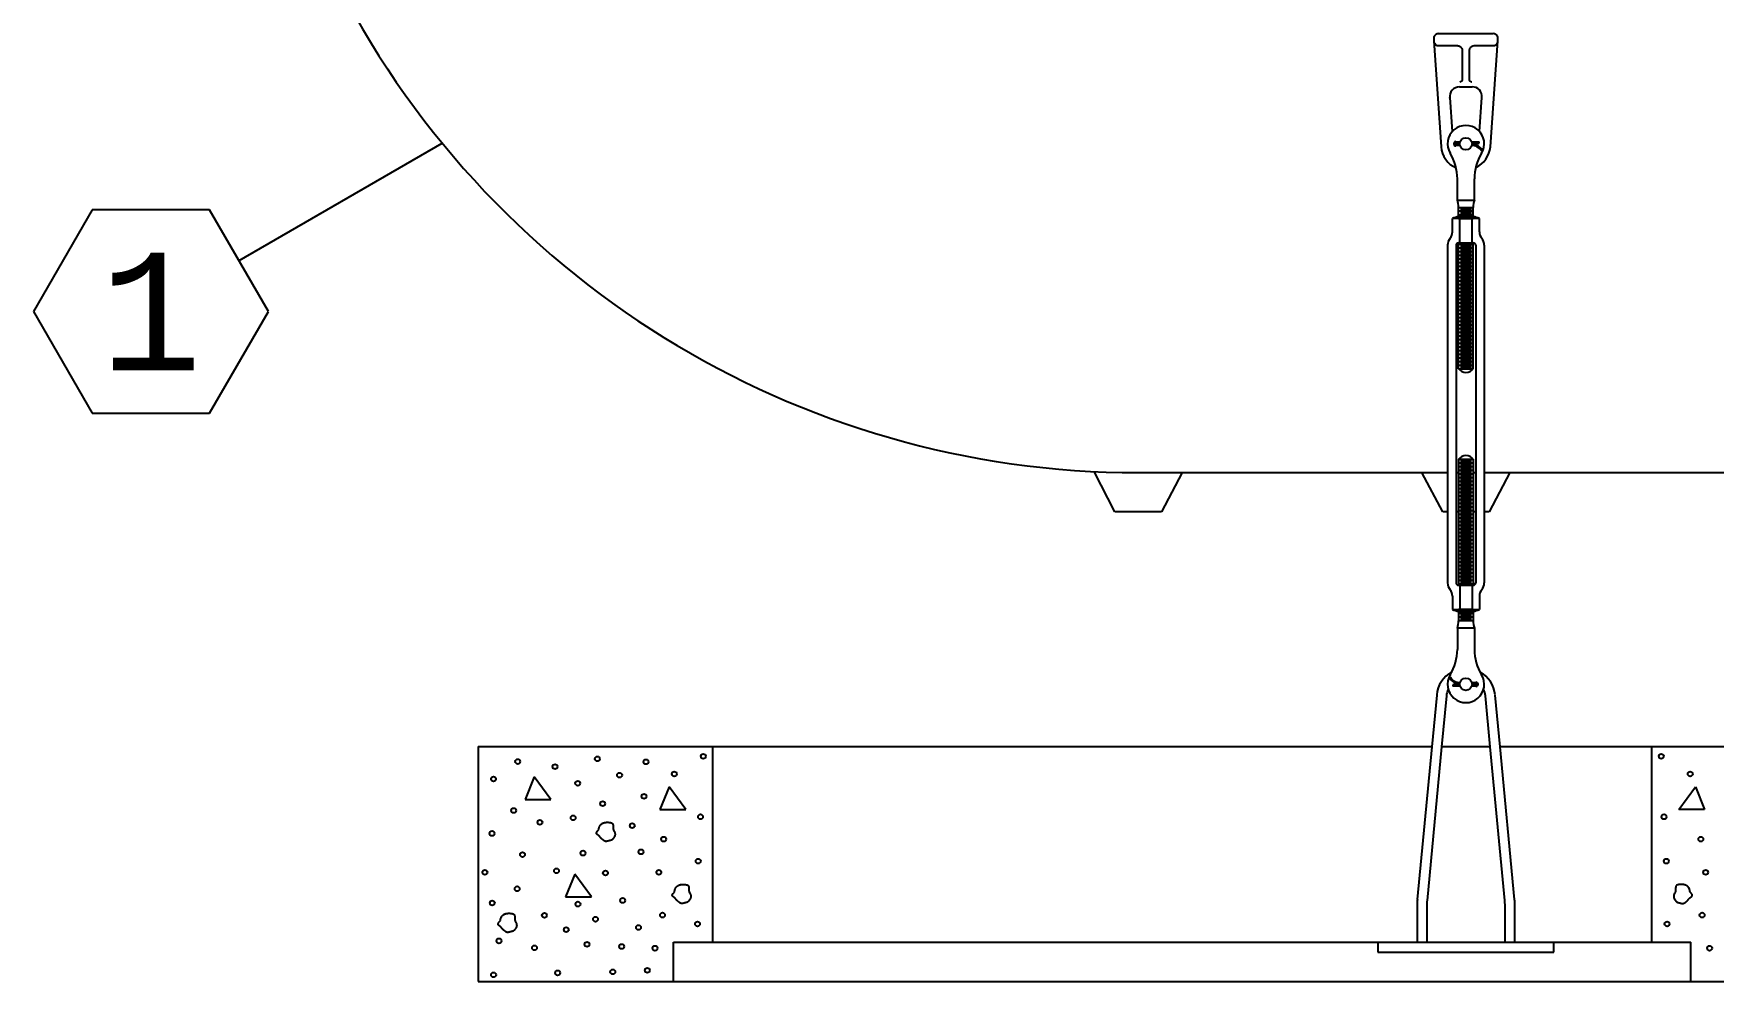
# Model space of a CAD drawing. Extents: x -13 to 356, y -85 to 125.
# Drawn here: x 3.4 to 89.3, y -63 to -14.6 of the extents above; entities that cross this region are included whole.
import ezdxf
from ezdxf.enums import TextEntityAlignment as Align

# ---------------------------------------------------------------- set-up
doc = ezdxf.new("R2010")
doc.units = 0
doc.header["$MEASUREMENT"] = 0
doc.layers.add('2', color=7, linetype='Continuous')
doc.styles.get("Standard").update_dxf_attribs({"font": 'monotxt.shx'})

msp = doc.modelspace()

# ---------------------------------------------------------------- linework, layer by layer
at = {"layer": '2', "color": 5, "linetype": 'Continuous'}
for p, q in [((75.116, -14.582), (75.081, -14.603)), ((75.152, -14.568), (75.116, -14.582)), ((75.189, -14.559), (75.152, -14.568)), ((75.225, -14.557), (75.189, -14.559)), ((75.225, -14.557), (78.008, -14.557)), ((78.081, -14.568), (78.008, -14.557)), ((78.117, -14.582), (78.081, -14.568)), ((78.152, -14.603), (78.117, -14.582)), ((74.988, -14.732), (74.977, -14.805)), ((74.977, -14.805), (74.977, -14.923)), ((74.977, -14.923), (74.98, -14.959)), ((74.977, -14.923), (75.353, -20.342)), ((74.98, -14.959), (74.988, -14.996)), ((75.002, -14.695), (74.988, -14.732)), ((74.988, -14.996), (75.002, -15.033)), ((75.023, -14.661), (75.002, -14.695)), ((75.002, -15.033), (75.023, -15.067)), ((75.05, -14.629), (75.023, -14.661)), ((75.023, -15.067), (75.05, -15.098)), ((75.081, -14.603), (75.05, -14.629)), ((75.05, -15.098), (75.081, -15.125)), ((75.081, -15.125), (75.116, -15.146)), ((75.116, -15.146), (75.152, -15.16)), ((75.152, -15.16), (75.225, -15.171)), ((75.225, -15.171), (76.183, -15.171)), ((76.183, -15.171), (76.219, -15.173)), ((76.219, -15.173), (76.256, -15.182)), ((76.256, -15.182), (76.292, -15.196)), ((76.292, -15.196), (76.327, -15.217)), ((76.327, -15.217), (76.358, -15.244)), ((76.358, -15.244), (76.385, -15.275)), ((76.385, -15.275), (76.405, -15.309)), ((76.405, -15.309), (76.42, -15.346)), ((76.42, -15.346), (76.431, -15.419)), ((76.431, -15.419), (76.431, -16.909)), ((76.802, -15.419), (76.805, -15.383)), ((76.802, -16.909), (76.802, -15.419)), ((76.805, -15.383), (76.813, -15.346)), ((76.813, -15.346), (76.827, -15.309)), ((76.827, -15.309), (76.848, -15.275)), ((76.848, -15.275), (76.875, -15.244)), ((76.875, -15.244), (76.906, -15.217)), ((76.906, -15.217), (76.941, -15.196)), ((76.941, -15.196), (76.977, -15.182)), ((76.977, -15.182), (77.05, -15.171)), ((77.05, -15.171), (78.008, -15.171)), ((77.873, -20.34), (78.256, -14.923)), ((78.008, -15.171), (78.044, -15.168)), ((78.044, -15.168), (78.081, -15.16)), ((78.081, -15.16), (78.117, -15.146)), ((78.117, -15.146), (78.152, -15.125)), ((78.183, -14.629), (78.152, -14.603)), ((78.152, -15.125), (78.183, -15.098)), ((78.21, -14.661), (78.183, -14.629)), ((78.183, -15.098), (78.21, -15.067)), ((78.23, -14.695), (78.21, -14.661)), ((78.21, -15.067), (78.23, -15.033)), ((78.245, -14.732), (78.23, -14.695)), ((78.23, -15.033), (78.245, -14.996)), ((78.253, -14.769), (78.245, -14.732)), ((78.245, -14.996), (78.256, -14.923)), ((78.256, -14.805), (78.253, -14.769)), ((78.256, -14.923), (78.256, -14.805)), ((76.343, -17.028), (76.307, -17.033)), ((76.362, -17.02), (76.343, -17.028)), ((76.379, -17.01), (76.362, -17.02)), ((76.394, -16.997), (76.379, -17.01)), ((76.408, -16.981), (76.394, -16.997)), ((76.418, -16.964), (76.408, -16.981)), ((76.425, -16.946), (76.418, -16.964)), ((76.429, -16.927), (76.425, -16.946)), ((76.431, -16.909), (76.429, -16.927)), ((76.808, -16.946), (76.802, -16.909)), ((76.815, -16.964), (76.808, -16.946)), ((76.825, -16.981), (76.815, -16.964)), ((76.838, -16.997), (76.825, -16.981)), ((76.854, -17.01), (76.838, -16.997)), ((76.871, -17.02), (76.854, -17.01)), ((76.89, -17.028), (76.871, -17.02)), ((76.908, -17.032), (76.89, -17.028)), ((76.926, -17.033), (76.908, -17.032)), ((75.801, -17.849), (75.801, -17.818)), ((75.801, -17.818), (75.918, -19.565)), ((76.291, -17.275), (76.943, -17.275)), ((77.316, -19.56), (77.436, -17.818)), ((13.904, -26.161), (24.296, -20.161)), ((76.107, -20.14), (76.308, -20.156)), ((76.308, -20.218), (76.107, -20.234)), ((76.112, -20.078), (76.321, -20.094)), ((76.321, -20.28), (76.112, -20.296)), ((76.918, -20.094), (77.293, -20.094)), ((76.93, -20.157), (77.293, -20.157)), ((77.293, -20.157), (77.293, -20.094)), ((77.41, -20.55), (77.464, -20.518)), ((76.182, -23.062), (76.182, -21.972)), ((77.057, -23.062), (77.057, -21.972)), ((76.182, -23.062), (77.057, -23.062)), ((6.404, -23.563), (3.404, -28.759)), ((12.404, -23.563), (6.404, -23.563)), ((15.404, -28.759), (12.404, -23.563)), ((77.307, -23.999), (75.932, -23.999)), ((75.932, -24.69), (75.932, -23.999)), ((76.244, -23.437), (76.994, -23.437)), ((76.244, -23.911), (76.244, -23.437)), ((76.244, -23.619), (76.994, -23.619)), ((76.244, -23.812), (76.994, -23.812)), ((76.994, -23.911), (76.244, -23.911)), ((76.244, -23.999), (76.994, -23.999)), ((76.307, -25.249), (76.307, -23.999)), ((76.338, -23.531), (76.901, -23.531)), ((76.338, -23.718), (76.901, -23.718)), ((76.932, -25.249), (76.932, -23.999)), ((76.994, -23.911), (76.994, -23.437)), ((77.307, -24.69), (77.307, -23.999)), ((75.682, -25.374), (75.682, -42.624)), ((76.119, -25.374), (76.119, -42.624)), ((76.244, -31.687), (76.244, -25.249)), ((76.244, -25.249), (76.994, -25.249)), ((76.244, -25.312), (76.994, -25.312)), ((76.244, -25.499), (76.994, -25.499)), ((76.244, -25.687), (76.994, -25.687)), ((76.338, -25.406), (76.901, -25.406)), ((76.338, -25.593), (76.901, -25.593)), ((76.994, -31.687), (76.994, -25.249)), ((77.119, -25.374), (77.119, -42.624)), ((77.557, -25.374), (77.557, -42.624)), ((76.244, -25.874), (76.994, -25.874)), ((76.244, -26.062), (76.994, -26.062)), ((76.244, -26.249), (76.994, -26.249)), ((76.244, -26.437), (76.994, -26.437)), ((76.338, -25.781), (76.901, -25.781)), ((76.338, -25.968), (76.901, -25.968)), ((76.338, -26.156), (76.901, -26.156)), ((76.338, -26.343), (76.901, -26.343)), ((76.338, -26.531), (76.901, -26.531)), ((76.244, -26.624), (76.994, -26.624)), ((76.244, -26.812), (76.994, -26.812)), ((76.244, -26.999), (76.994, -26.999)), ((76.244, -27.187), (76.994, -27.187)), ((76.244, -27.374), (76.994, -27.374)), ((76.338, -26.718), (76.901, -26.718)), ((76.338, -26.906), (76.901, -26.906)), ((76.338, -27.093), (76.901, -27.093)), ((76.338, -27.281), (76.901, -27.281)), ((76.338, -27.468), (76.901, -27.468)), ((76.244, -27.562), (76.994, -27.562)), ((76.244, -27.749), (76.994, -27.749)), ((76.244, -27.937), (76.994, -27.937)), ((76.244, -28.124), (76.994, -28.124)), ((76.244, -28.312), (76.994, -28.312)), ((76.338, -27.656), (76.901, -27.656)), ((76.338, -27.843), (76.901, -27.843)), ((76.338, -28.031), (76.901, -28.031)), ((76.338, -28.218), (76.901, -28.218)), ((3.404, -28.759), (6.404, -33.955)), ((12.404, -33.955), (15.404, -28.759)), ((76.244, -28.499), (76.994, -28.499)), ((76.244, -28.687), (76.994, -28.687)), ((76.244, -28.874), (76.994, -28.874)), ((76.244, -29.062), (76.994, -29.062)), ((76.338, -28.406), (76.901, -28.406)), ((76.338, -28.593), (76.901, -28.593)), ((76.338, -28.781), (76.901, -28.781)), ((76.338, -28.968), (76.901, -28.968)), ((76.338, -29.156), (76.901, -29.156)), ((76.244, -29.249), (76.994, -29.249)), ((76.244, -29.437), (76.994, -29.437)), ((76.244, -29.624), (76.994, -29.624)), ((76.244, -29.812), (76.994, -29.812)), ((76.244, -29.999), (76.994, -29.999)), ((76.338, -29.343), (76.901, -29.343)), ((76.338, -29.531), (76.901, -29.531)), ((76.338, -29.718), (76.901, -29.718)), ((76.338, -29.906), (76.901, -29.906)), ((76.244, -30.187), (76.994, -30.187)), ((76.244, -30.374), (76.994, -30.374)), ((76.244, -30.562), (76.994, -30.562)), ((76.244, -30.749), (76.994, -30.749)), ((76.338, -30.093), (76.901, -30.093)), ((76.338, -30.281), (76.901, -30.281)), ((76.338, -30.468), (76.901, -30.468)), ((76.338, -30.656), (76.901, -30.656)), ((76.338, -30.843), (76.901, -30.843)), ((76.244, -30.937), (76.994, -30.937)), ((76.244, -31.124), (76.994, -31.124)), ((76.244, -31.312), (76.994, -31.312)), ((76.244, -31.499), (76.994, -31.499)), ((76.244, -31.687), (76.994, -31.687)), ((76.338, -31.031), (76.901, -31.031)), ((76.338, -31.218), (76.901, -31.218)), ((76.338, -31.406), (76.901, -31.406)), ((76.338, -31.593), (76.901, -31.593)), ((6.404, -33.955), (12.404, -33.955)), ((76.244, -36.312), (76.244, -42.749)), ((76.244, -36.312), (76.994, -36.312)), ((76.244, -36.499), (76.994, -36.499)), ((76.244, -36.687), (76.994, -36.687)), ((76.244, -36.874), (76.994, -36.874)), ((76.338, -36.406), (76.901, -36.406)), ((76.338, -36.593), (76.901, -36.593)), ((76.338, -36.781), (76.901, -36.781)), ((76.994, -36.312), (76.994, -42.749)), ((58.682, -38.997), (57.619, -36.942)), ((59.869, -36.997), (75.682, -36.997)), ((62.119, -36.997), (61.057, -38.997)), ((75.432, -38.997), (74.369, -36.997)), ((76.119, -36.997), (76.244, -36.997)), ((76.244, -37.062), (76.994, -37.062)), ((76.244, -37.249), (76.994, -37.249)), ((76.244, -37.437), (76.994, -37.437)), ((76.244, -37.624), (76.994, -37.624)), ((76.338, -36.968), (76.901, -36.968)), ((76.338, -37.156), (76.901, -37.156)), ((76.338, -37.343), (76.901, -37.343)), ((76.338, -37.531), (76.901, -37.531)), ((76.338, -37.718), (76.901, -37.718)), ((76.994, -36.997), (77.119, -36.997)), ((77.557, -36.997), (107.869, -36.997)), ((78.869, -36.997), (77.807, -38.997)), ((76.244, -37.812), (76.994, -37.812)), ((76.244, -37.999), (76.994, -37.999)), ((76.244, -38.187), (76.994, -38.187)), ((76.244, -38.374), (76.994, -38.374)), ((76.244, -38.562), (76.994, -38.562)), ((76.338, -37.906), (76.901, -37.906)), ((76.338, -38.093), (76.901, -38.093)), ((76.338, -38.281), (76.901, -38.281)), ((76.338, -38.468), (76.901, -38.468)), ((61.057, -38.997), (58.682, -38.997)), ((75.682, -38.997), (75.432, -38.997)), ((76.244, -38.999), (76.119, -38.999)), ((76.244, -38.749), (76.994, -38.749)), ((76.244, -38.937), (76.994, -38.937)), ((76.244, -39.124), (76.994, -39.124)), ((76.244, -39.312), (76.994, -39.312)), ((76.338, -38.656), (76.901, -38.656)), ((76.338, -38.843), (76.901, -38.843)), ((76.338, -39.031), (76.901, -39.031)), ((76.338, -39.218), (76.901, -39.218)), ((76.338, -39.406), (76.901, -39.406)), ((77.119, -38.999), (76.994, -38.999)), ((77.807, -38.997), (77.557, -38.997)), ((76.244, -39.499), (76.994, -39.499)), ((76.244, -39.687), (76.994, -39.687)), ((76.244, -39.874), (76.994, -39.874)), ((76.244, -40.062), (76.994, -40.062)), ((76.244, -40.249), (76.994, -40.249)), ((76.338, -39.593), (76.901, -39.593)), ((76.338, -39.781), (76.901, -39.781)), ((76.338, -39.968), (76.901, -39.968)), ((76.338, -40.156), (76.901, -40.156)), ((76.338, -40.343), (76.901, -40.343)), ((76.244, -40.437), (76.994, -40.437)), ((76.244, -40.624), (76.994, -40.624)), ((76.244, -40.812), (76.994, -40.812)), ((76.244, -40.999), (76.994, -40.999)), ((76.244, -41.187), (76.994, -41.187)), ((76.338, -40.531), (76.901, -40.531)), ((76.338, -40.718), (76.901, -40.718)), ((76.338, -40.906), (76.901, -40.906)), ((76.338, -41.093), (76.901, -41.093)), ((76.244, -41.374), (76.994, -41.374)), ((76.244, -41.562), (76.994, -41.562)), ((76.244, -41.749), (76.994, -41.749)), ((76.244, -41.937), (76.994, -41.937)), ((76.338, -41.281), (76.901, -41.281)), ((76.338, -41.468), (76.901, -41.468)), ((76.338, -41.656), (76.901, -41.656)), ((76.338, -41.843), (76.901, -41.843)), ((76.338, -42.031), (76.901, -42.031)), ((76.244, -42.124), (76.994, -42.124)), ((76.244, -42.312), (76.994, -42.312)), ((76.244, -42.499), (76.994, -42.499)), ((76.244, -42.687), (76.994, -42.687)), ((76.244, -42.749), (76.994, -42.749)), ((76.307, -42.749), (76.307, -43.999)), ((76.338, -42.218), (76.901, -42.218)), ((76.338, -42.406), (76.901, -42.406)), ((76.338, -42.593), (76.901, -42.593)), ((76.932, -42.749), (76.932, -43.999)), ((75.932, -43.309), (75.932, -43.999)), ((77.307, -43.309), (77.307, -43.999)), ((75.932, -43.999), (77.307, -43.999)), ((76.994, -43.999), (76.244, -43.999)), ((76.244, -44.088), (76.244, -44.562)), ((76.244, -44.088), (76.994, -44.088)), ((76.994, -44.187), (76.244, -44.187)), ((76.994, -44.38), (76.244, -44.38)), ((76.994, -44.562), (76.244, -44.562)), ((76.901, -44.281), (76.338, -44.281)), ((76.901, -44.468), (76.338, -44.468)), ((76.994, -44.088), (76.994, -44.562)), ((76.182, -44.937), (76.182, -46.027)), ((77.057, -44.937), (76.182, -44.937)), ((77.057, -44.937), (77.057, -46.027)), ((75.829, -47.449), (75.775, -47.481)), ((76.308, -47.842), (75.946, -47.842)), ((75.946, -47.842), (75.946, -47.905)), ((76.321, -47.905), (75.946, -47.905)), ((76.918, -47.719), (77.126, -47.703)), ((77.126, -47.921), (76.918, -47.905)), ((76.93, -47.781), (77.131, -47.765)), ((77.131, -47.859), (76.93, -47.843)), ((75.128, -48.361), (74.877, -51.002)), ((75.625, -48.408), (75.379, -51.002)), ((77.862, -51.002), (77.616, -48.408)), ((78.365, -51.002), (78.114, -48.361)), ((26.121, -50.999), (74.877, -50.999)), ((26.121, -50.999), (26.121, -62.999)), ((38.121, -60.999), (38.121, -50.999)), ((74.877, -51.002), (74.136, -58.814)), ((75.379, -51.002), (74.634, -58.861)), ((75.38, -50.999), (77.862, -50.999)), ((78.607, -58.861), (77.862, -51.002)), ((78.365, -50.999), (141.877, -50.999)), ((79.105, -58.814), (78.365, -51.002)), ((86.121, -60.999), (86.121, -50.999)), ((28.999, -52.546), (28.529, -53.696)), ((29.851, -53.696), (28.999, -52.546)), ((35.89, -53.06), (35.419, -54.21)), ((36.741, -54.21), (35.89, -53.06)), ((87.5, -54.21), (88.352, -53.06)), ((88.352, -53.06), (88.822, -54.21)), ((28.529, -53.696), (29.851, -53.696)), ((35.419, -54.21), (36.741, -54.21)), ((88.822, -54.21), (87.5, -54.21)), ((31.065, -57.52), (30.595, -58.669)), ((31.917, -58.669), (31.065, -57.52)), ((30.595, -58.669), (31.917, -58.669)), ((74.121, -59.144), (74.121, -61.002)), ((74.621, -59.144), (74.621, -61.002)), ((78.621, -61.002), (78.621, -59.144)), ((79.121, -61.002), (79.121, -59.144)), ((36.121, -60.999), (88.121, -60.999)), ((36.121, -62.999), (36.121, -60.999)), ((72.121, -61.002), (72.121, -61.502)), ((72.121, -61.502), (81.121, -61.502)), ((81.121, -61.502), (81.121, -61.002)), ((88.121, -62.999), (88.121, -60.999)), ((26.121, -62.999), (314.121, -62.999))]:
    msp.add_line(p, q, dxfattribs=at)
for points in [[(32.288, -55.26), (32.291, -55.242, -0.004785), (32.293, -55.225, -0.004913), (32.296, -55.208, -0.005179), (32.299, -55.191, -0.005594), (32.303, -55.175, -0.005983), (32.307, -55.159, -0.006362), (32.311, -55.144, -0.006756), (32.315, -55.129, -0.00718), (32.32, -55.115, -0.007603), (32.325, -55.101, -0.008039), (32.331, -55.087, -0.008471), (32.337, -55.074, -0.00891), (32.343, -55.061, -0.009333), (32.35, -55.048, -0.00975), (32.357, -55.036, -0.010138), (32.364, -55.025, -0.010509), (32.372, -55.013, -0.010826), (32.381, -55.003, -0.011103), (32.39, -54.992, -0.011341), (32.399, -54.982, -0.011564), (32.409, -54.973, -0.011551), (32.419, -54.964, -0.011336), (32.43, -54.955, -0.011036), (32.441, -54.947, -0.010634), (32.452, -54.939, -0.010268), (32.464, -54.932, -0.009897), (32.477, -54.925, -0.009544), (32.489, -54.918, -0.009179), (32.502, -54.912, -0.008841), (32.516, -54.906, -0.008503), (32.529, -54.901, -0.008191), (32.543, -54.896, -0.007883), (32.558, -54.892, -0.007603), (32.572, -54.888, -0.007329), (32.587, -54.884, -0.007081), (32.602, -54.88, -0.006841), (32.617, -54.877, -0.006626), (32.633, -54.875, -0.006419), (32.648, -54.873, -0.006236), (32.664, -54.871, -0.006061), (32.68, -54.869, -0.005907), (32.696, -54.868, -0.005763), (32.712, -54.867, -0.005637), (32.729, -54.867, -0.005521), (32.745, -54.867, -0.005421), (32.761, -54.867, -0.005329), (32.778, -54.868, -0.005258), (32.794, -54.869, -0.005201), (32.811, -54.87, -0.00514), (32.827, -54.872, -0.005062), (32.844, -54.874, -0.005083), (32.86, -54.876, -0.005221), (32.876, -54.879, -0.006031), (32.893, -54.882, -0.007829), (32.908, -54.886, -0.009649), (32.923, -54.89, -0.011932), (32.938, -54.895, -0.014416), (32.952, -54.901, -0.017553), (32.964, -54.907, -0.021223), (32.976, -54.914, -0.025951), (32.986, -54.923, -0.03001), (32.995, -54.932, -0.033019), (33.003, -54.942, -0.032883), (33.009, -54.953, -0.029027), (33.014, -54.965, -0.025269), (33.018, -54.978, -0.021469), (33.021, -54.992, -0.017986), (33.024, -55.006, -0.014521), (33.025, -55.021, -0.011672), (33.026, -55.036, -0.008962), (33.027, -55.051, -0.006754), (33.027, -55.067, -0.004559), (33.027, -55.084, -0.002745), (33.027, -55.1, -0.000833), (33.027, -55.116, 0.000805), (33.027, -55.133, 0.002637), (33.027, -55.149, 0.004312), (33.028, -55.166, 0.006297), (33.029, -55.182, 0.008122), (33.03, -55.198, 0.010228), (33.033, -55.213, 0.012587), (33.036, -55.229, 0.01574), (33.04, -55.243, 0.017251), (33.045, -55.257, 0.017002), (33.051, -55.271, 0.015078), (33.057, -55.284, 0.010869), (33.064, -55.298, 0.007364), (33.072, -55.31, 0.003739), (33.079, -55.323, 0.000502), (33.087, -55.336, -0.003172), (33.094, -55.349, -0.006628), (33.1, -55.363, -0.010722), (33.106, -55.376, -0.013226), (33.112, -55.39, -0.014832), (33.116, -55.405, -0.015088), (33.12, -55.419, -0.014292), (33.122, -55.434, -0.013883), (33.124, -55.45, -0.013764), (33.126, -55.465, -0.013686), (33.126, -55.48, -0.013657), (33.125, -55.496, -0.013745), (33.124, -55.511, -0.013963), (33.122, -55.526, -0.014224), (33.118, -55.541, -0.014554), (33.114, -55.555, -0.015101), (33.11, -55.57, -0.015976), (33.104, -55.583, -0.015668), (33.097, -55.597, -0.013866), (33.09, -55.61, -0.011842), (33.082, -55.623, -0.009091), (33.074, -55.635, -0.00656), (33.066, -55.647, -0.003629), (33.057, -55.66, -0.001959), (33.049, -55.672, -0.001108), (33.04, -55.684, -0.001572), (33.031, -55.696, -0.00347), (33.022, -55.707, -0.004668), (33.013, -55.719, -0.005443), (33.004, -55.731, -0.007694), (32.994, -55.742, -0.01221), (32.983, -55.752, -0.017137), (32.972, -55.762, -0.023974), (32.96, -55.77, -0.025959), (32.947, -55.777, -0.022284), (32.934, -55.782, -0.018818), (32.92, -55.787, -0.015063), (32.906, -55.792, -0.011683), (32.891, -55.795, -0.008014), (32.876, -55.799, -0.004976), (32.861, -55.802, -0.00181), (32.846, -55.805, 0.001224), (32.831, -55.809, 0.004947), (32.816, -55.813, 0.006053), (32.801, -55.817, 0.004853), (32.786, -55.821, 0.003013), (32.772, -55.826, 0.000016), (32.757, -55.83, -0.002521), (32.742, -55.834, -0.00528), (32.728, -55.837, -0.007878), (32.714, -55.84, -0.010941), (32.699, -55.843, -0.014094), (32.685, -55.844, -0.017981), (32.671, -55.844, -0.020233), (32.657, -55.843, -0.021055), (32.644, -55.841, -0.020457), (32.63, -55.838, -0.018422), (32.616, -55.834, -0.016727), (32.603, -55.828, -0.015121), (32.59, -55.822, -0.013622), (32.576, -55.816, -0.012038), (32.563, -55.808, -0.010686), (32.55, -55.8, -0.009342), (32.537, -55.791, -0.008202), (32.525, -55.782, -0.007044), (32.512, -55.772, -0.006083), (32.5, -55.763, -0.005098), (32.488, -55.752, -0.004237), (32.475, -55.742, -0.003276), (32.463, -55.731, -0.002582), (32.452, -55.721, -0.001962), (32.44, -55.71, -0.000895), (32.429, -55.7, 0.000947), (32.417, -55.69, -0.001004), (32.406, -55.68, -0.007533), (32.396, -55.669, -0.013881), (32.386, -55.658, -0.021241), (32.378, -55.646, -0.018761), (32.37, -55.633, -0.006753), (32.362, -55.621, 0.002565), (32.354, -55.608, 0.012008), (32.345, -55.597, 0.015872), (32.335, -55.585, 0.014536), (32.325, -55.575, 0.013302), (32.314, -55.565, 0.011978), (32.303, -55.555, 0.010661), (32.291, -55.545, 0.009179), (32.278, -55.536, 0.006686), (32.265, -55.527, 0.00297), (32.252, -55.518, -0.000284), (32.239, -55.508, -0.004153), (32.227, -55.499, -0.007845), (32.215, -55.49, -0.012498), (32.204, -55.48, -0.01805), (32.195, -55.47, -0.025988), (32.188, -55.46, -0.033213), (32.183, -55.449, -0.038945), (32.179, -55.438, -0.042043), (32.177, -55.426, -0.041098), (32.178, -55.414, -0.037039), (32.18, -55.402, -0.031405), (32.183, -55.389, -0.029902), (32.189, -55.376, -0.029417), (32.196, -55.362, -0.018987), (32.204, -55.349, -0.006842), (32.212, -55.337, -0.021033), (32.226, -55.32, -0.026686), (32.252, -55.294, -0.010564), (32.287, -55.26, -0.005181)], [(36.163, -58.435), (36.165, -58.417, -0.004785), (36.168, -58.4, -0.004913), (36.171, -58.383, -0.005179), (36.174, -58.366, -0.005594), (36.177, -58.35, -0.005983), (36.181, -58.334, -0.006362), (36.185, -58.319, -0.006756), (36.19, -58.304, -0.00718), (36.194, -58.289, -0.007603), (36.2, -58.275, -0.008039), (36.205, -58.262, -0.008471), (36.211, -58.248, -0.00891), (36.217, -58.236, -0.009333), (36.224, -58.223, -0.00975), (36.231, -58.211, -0.010138), (36.239, -58.199, -0.010509), (36.247, -58.188, -0.010826), (36.255, -58.177, -0.011103), (36.264, -58.167, -0.011341), (36.273, -58.157, -0.011564), (36.283, -58.148, -0.011551), (36.293, -58.139, -0.011336), (36.304, -58.13, -0.011036), (36.315, -58.122, -0.010634), (36.327, -58.114, -0.010268), (36.339, -58.107, -0.009897), (36.351, -58.1, -0.009544), (36.364, -58.093, -0.009179), (36.377, -58.087, -0.008841), (36.39, -58.081, -0.008503), (36.404, -58.076, -0.008191), (36.418, -58.071, -0.007883), (36.432, -58.067, -0.007603), (36.447, -58.062, -0.007329), (36.462, -58.059, -0.007081), (36.477, -58.055, -0.006841), (36.492, -58.052, -0.006626), (36.507, -58.05, -0.006419), (36.523, -58.047, -0.006236), (36.539, -58.046, -0.006061), (36.555, -58.044, -0.005907), (36.571, -58.043, -0.005763), (36.587, -58.042, -0.005637), (36.603, -58.042, -0.005521), (36.619, -58.042, -0.005421), (36.636, -58.042, -0.005329), (36.652, -58.043, -0.005258), (36.669, -58.044, -0.005201), (36.685, -58.045, -0.00514), (36.702, -58.047, -0.005062), (36.718, -58.049, -0.005083), (36.735, -58.051, -0.005221), (36.751, -58.054, -0.006031), (36.767, -58.057, -0.007829), (36.783, -58.061, -0.009649), (36.798, -58.065, -0.011932), (36.812, -58.07, -0.014416), (36.826, -58.076, -0.017553), (36.839, -58.082, -0.021223), (36.85, -58.089, -0.025951), (36.861, -58.098, -0.03001), (36.87, -58.107, -0.033019), (36.877, -58.117, -0.032883), (36.884, -58.128, -0.029027), (36.889, -58.14, -0.025269), (36.893, -58.153, -0.021469), (36.896, -58.167, -0.017986), (36.898, -58.181, -0.014521), (36.9, -58.195, -0.011672), (36.901, -58.211, -0.008962), (36.901, -58.226, -0.006754), (36.902, -58.242, -0.004559), (36.902, -58.258, -0.002745), (36.902, -58.275, -0.000833), (36.901, -58.291, 0.000805), (36.901, -58.308, 0.002637), (36.902, -58.324, 0.004312), (36.902, -58.341, 0.006297), (36.903, -58.357, 0.008122), (36.905, -58.373, 0.010228), (36.907, -58.388, 0.012587), (36.91, -58.404, 0.01574), (36.914, -58.418, 0.017251), (36.919, -58.432, 0.017002), (36.925, -58.446, 0.015078), (36.932, -58.459, 0.010869), (36.939, -58.472, 0.007364), (36.946, -58.485, 0.003739), (36.954, -58.498, 0.000502), (36.961, -58.511, -0.003172), (36.968, -58.524, -0.006628), (36.975, -58.537, -0.010722), (36.981, -58.551, -0.013226), (36.986, -58.565, -0.014832), (36.991, -58.579, -0.015088), (36.994, -58.594, -0.014292), (36.997, -58.609, -0.013883), (36.999, -58.624, -0.013764), (37, -58.64, -0.013686), (37, -58.655, -0.013657), (37, -58.67, -0.013745), (36.998, -58.686, -0.013963), (36.996, -58.701, -0.014224), (36.993, -58.716, -0.014554), (36.989, -58.73, -0.015101), (36.984, -58.745, -0.015976), (36.978, -58.758, -0.015668), (36.972, -58.772, -0.013866), (36.965, -58.785, -0.011842), (36.957, -58.797, -0.009091), (36.949, -58.81, -0.00656), (36.94, -58.822, -0.003629), (36.932, -58.834, -0.001959), (36.923, -58.846, -0.001108), (36.915, -58.859, -0.001572), (36.906, -58.871, -0.00347), (36.897, -58.882, -0.004668), (36.888, -58.894, -0.005443), (36.878, -58.906, -0.007694), (36.868, -58.917, -0.01221), (36.857, -58.927, -0.017137), (36.846, -58.937, -0.023974), (36.834, -58.945, -0.025959), (36.822, -58.952, -0.022284), (36.808, -58.957, -0.018818), (36.794, -58.962, -0.015063), (36.78, -58.967, -0.011683), (36.766, -58.97, -0.008014), (36.751, -58.974, -0.004976), (36.736, -58.977, -0.00181), (36.721, -58.98, 0.001224), (36.706, -58.984, 0.004947), (36.691, -58.987, 0.006053), (36.676, -58.992, 0.004853), (36.661, -58.996, 0.003013), (36.646, -59, 0.000016), (36.631, -59.005, -0.002521), (36.617, -59.009, -0.00528), (36.602, -59.012, -0.007878), (36.588, -59.015, -0.010941), (36.574, -59.018, -0.014094), (36.56, -59.019, -0.017981), (36.546, -59.019, -0.020233), (36.532, -59.018, -0.021055), (36.518, -59.016, -0.020457), (36.504, -59.013, -0.018422), (36.491, -59.008, -0.016727), (36.477, -59.003, -0.015121), (36.464, -58.997, -0.013622), (36.451, -58.99, -0.012038), (36.438, -58.983, -0.010686), (36.425, -58.975, -0.009342), (36.412, -58.966, -0.008202), (36.399, -58.957, -0.007044), (36.387, -58.947, -0.006083), (36.374, -58.937, -0.005098), (36.362, -58.927, -0.004237), (36.35, -58.917, -0.003276), (36.338, -58.906, -0.002582), (36.326, -58.896, -0.001962), (36.315, -58.885, -0.000895), (36.303, -58.875, 0.000947), (36.292, -58.865, -0.001004), (36.281, -58.854, -0.007533), (36.271, -58.844, -0.013881), (36.261, -58.833, -0.021241), (36.252, -58.821, -0.018761), (36.244, -58.808, -0.006753), (36.236, -58.795, 0.002565), (36.228, -58.783, 0.012008), (36.219, -58.771, 0.015872), (36.21, -58.76, 0.014536), (36.2, -58.75, 0.013302), (36.189, -58.74, 0.011978), (36.177, -58.73, 0.010661), (36.165, -58.72, 0.009179), (36.152, -58.711, 0.006686), (36.139, -58.702, 0.00297), (36.126, -58.692, -0.000284), (36.113, -58.683, -0.004153), (36.101, -58.674, -0.007845), (36.089, -58.664, -0.012498), (36.079, -58.655, -0.01805), (36.07, -58.645, -0.025988), (36.063, -58.635, -0.033213), (36.057, -58.624, -0.038945), (36.053, -58.613, -0.042043), (36.052, -58.601, -0.041098), (36.052, -58.589, -0.037039), (36.054, -58.577, -0.031405), (36.058, -58.564, -0.029902), (36.063, -58.551, -0.029417), (36.071, -58.537, -0.018987), (36.079, -58.524, -0.006842), (36.087, -58.512, -0.021033), (36.101, -58.495, -0.026686), (36.126, -58.469, -0.010564), (36.162, -58.435, -0.005181)], [(88.079, -58.435), (88.076, -58.417, 0.004785), (88.074, -58.4, 0.004913), (88.071, -58.383, 0.005179), (88.068, -58.366, 0.005594), (88.064, -58.35, 0.005983), (88.061, -58.334, 0.006362), (88.056, -58.319, 0.006756), (88.052, -58.304, 0.00718), (88.047, -58.289, 0.007603), (88.042, -58.275, 0.008039), (88.036, -58.262, 0.008471), (88.03, -58.248, 0.00891), (88.024, -58.236, 0.009333), (88.017, -58.223, 0.00975), (88.01, -58.211, 0.010138), (88.003, -58.199, 0.010509), (87.995, -58.188, 0.010826), (87.986, -58.177, 0.011103), (87.977, -58.167, 0.011341), (87.968, -58.157, 0.011564), (87.958, -58.148, 0.011551), (87.948, -58.139, 0.011336), (87.937, -58.13, 0.011036), (87.926, -58.122, 0.010634), (87.915, -58.114, 0.010268), (87.903, -58.107, 0.009897), (87.89, -58.1, 0.009544), (87.878, -58.093, 0.009179), (87.865, -58.087, 0.008841), (87.851, -58.081, 0.008503), (87.838, -58.076, 0.008191), (87.824, -58.071, 0.007883), (87.809, -58.067, 0.007603), (87.795, -58.062, 0.007329), (87.78, -58.059, 0.007081), (87.765, -58.055, 0.006841), (87.75, -58.052, 0.006626), (87.734, -58.05, 0.006419), (87.719, -58.047, 0.006236), (87.703, -58.046, 0.006061), (87.687, -58.044, 0.005907), (87.671, -58.043, 0.005763), (87.655, -58.042, 0.005637), (87.639, -58.042, 0.005521), (87.622, -58.042, 0.005421), (87.606, -58.042, 0.005329), (87.589, -58.043, 0.005258), (87.573, -58.044, 0.005201), (87.556, -58.045, 0.00514), (87.54, -58.047, 0.005062), (87.523, -58.049, 0.005083), (87.507, -58.051, 0.005221), (87.491, -58.054, 0.006031), (87.475, -58.057, 0.007829), (87.459, -58.061, 0.009649), (87.444, -58.065, 0.011932), (87.429, -58.07, 0.014416), (87.415, -58.076, 0.017553), (87.403, -58.082, 0.021223), (87.391, -58.089, 0.025951), (87.381, -58.098, 0.03001), (87.372, -58.107, 0.033019), (87.364, -58.117, 0.032883), (87.358, -58.128, 0.029027), (87.353, -58.14, 0.025269), (87.349, -58.153, 0.021469), (87.346, -58.167, 0.017986), (87.343, -58.181, 0.014521), (87.342, -58.195, 0.011672), (87.341, -58.211, 0.008962), (87.34, -58.226, 0.006754), (87.34, -58.242, 0.004559), (87.34, -58.258, 0.002745), (87.34, -58.275, 0.000833), (87.34, -58.291, -0.000805), (87.34, -58.308, -0.002637), (87.34, -58.324, -0.004312), (87.339, -58.341, -0.006297), (87.338, -58.357, -0.008122), (87.337, -58.373, -0.010228), (87.334, -58.388, -0.012587), (87.331, -58.404, -0.01574), (87.327, -58.418, -0.017251), (87.322, -58.432, -0.017002), (87.316, -58.446, -0.015078), (87.31, -58.459, -0.010869), (87.303, -58.472, -0.007364), (87.295, -58.485, -0.003739), (87.288, -58.498, -0.000502), (87.281, -58.511, 0.003172), (87.273, -58.524, 0.006628), (87.267, -58.537, 0.010722), (87.261, -58.551, 0.013226), (87.255, -58.565, 0.014832), (87.251, -58.579, 0.015088), (87.247, -58.594, 0.014292), (87.245, -58.609, 0.013883), (87.243, -58.624, 0.013764), (87.242, -58.64, 0.013686), (87.241, -58.655, 0.013657), (87.242, -58.67, 0.013745), (87.243, -58.686, 0.013963), (87.246, -58.701, 0.014224), (87.249, -58.716, 0.014554), (87.253, -58.73, 0.015101), (87.257, -58.745, 0.015976), (87.263, -58.758, 0.015668), (87.27, -58.772, 0.013866), (87.277, -58.785, 0.011842), (87.285, -58.797, 0.009091), (87.293, -58.81, 0.00656), (87.301, -58.822, 0.003629), (87.31, -58.834, 0.001959), (87.318, -58.846, 0.001108), (87.327, -58.859, 0.001572), (87.336, -58.871, 0.00347), (87.345, -58.882, 0.004668), (87.354, -58.894, 0.005443), (87.363, -58.906, 0.007694), (87.373, -58.917, 0.01221), (87.384, -58.927, 0.017137), (87.395, -58.937, 0.023974), (87.407, -58.945, 0.025959), (87.42, -58.952, 0.022284), (87.433, -58.957, 0.018818), (87.447, -58.962, 0.015063), (87.461, -58.967, 0.011683), (87.476, -58.97, 0.008014), (87.491, -58.974, 0.004976), (87.506, -58.977, 0.00181), (87.521, -58.98, -0.001224), (87.536, -58.984, -0.004947), (87.551, -58.987, -0.006053), (87.566, -58.992, -0.004853), (87.581, -58.996, -0.003013), (87.596, -59, -0.000016), (87.61, -59.005, 0.002521), (87.625, -59.009, 0.00528), (87.639, -59.012, 0.007878), (87.653, -59.015, 0.010941), (87.668, -59.018, 0.014094), (87.682, -59.019, 0.017981), (87.696, -59.019, 0.020233), (87.71, -59.018, 0.021055), (87.723, -59.016, 0.020457), (87.737, -59.013, 0.018422), (87.751, -59.008, 0.016727), (87.764, -59.003, 0.015121), (87.777, -58.997, 0.013622), (87.791, -58.99, 0.012038), (87.804, -58.983, 0.010686), (87.817, -58.975, 0.009342), (87.83, -58.966, 0.008202), (87.842, -58.957, 0.007044), (87.855, -58.947, 0.006083), (87.867, -58.937, 0.005098), (87.88, -58.927, 0.004237), (87.892, -58.917, 0.003276), (87.904, -58.906, 0.002582), (87.915, -58.896, 0.001962), (87.927, -58.885, 0.000895), (87.938, -58.875, -0.000947), (87.95, -58.865, 0.001004), (87.961, -58.854, 0.007533), (87.971, -58.844, 0.013881), (87.981, -58.833, 0.021241), (87.989, -58.821, 0.018761), (87.997, -58.808, 0.006753), (88.005, -58.795, -0.002565), (88.013, -58.783, -0.012008), (88.022, -58.771, -0.015872), (88.032, -58.76, -0.014536), (88.042, -58.75, -0.013302), (88.053, -58.74, -0.011978), (88.064, -58.73, -0.010661), (88.076, -58.72, -0.009179), (88.089, -58.711, -0.006686), (88.102, -58.702, -0.00297), (88.115, -58.692, 0.000284), (88.128, -58.683, 0.004153), (88.141, -58.674, 0.007845), (88.152, -58.664, 0.012498), (88.163, -58.655, 0.01805), (88.172, -58.645, 0.025988), (88.179, -58.635, 0.033213), (88.185, -58.624, 0.038945), (88.188, -58.613, 0.042043), (88.19, -58.601, 0.041098), (88.189, -58.589, 0.037039), (88.188, -58.577, 0.031405), (88.184, -58.564, 0.029902), (88.178, -58.551, 0.029417), (88.171, -58.537, 0.018987), (88.163, -58.524, 0.006842), (88.155, -58.512, 0.021033), (88.141, -58.495, 0.026686), (88.116, -58.469, 0.010564), (88.08, -58.435, 0.005181)], [(27.26, -59.911), (27.263, -59.893, -0.004785), (27.265, -59.876, -0.004913), (27.268, -59.859, -0.005179), (27.271, -59.842, -0.005594), (27.275, -59.826, -0.005983), (27.278, -59.81, -0.006362), (27.283, -59.795, -0.006756), (27.287, -59.78, -0.00718), (27.292, -59.766, -0.007603), (27.297, -59.752, -0.008039), (27.303, -59.738, -0.008471), (27.308, -59.725, -0.00891), (27.315, -59.712, -0.009333), (27.322, -59.699, -0.00975), (27.329, -59.687, -0.010138), (27.336, -59.676, -0.010509), (27.344, -59.664, -0.010826), (27.353, -59.654, -0.011103), (27.361, -59.643, -0.011341), (27.371, -59.633, -0.011564), (27.381, -59.624, -0.011551), (27.391, -59.615, -0.011336), (27.402, -59.606, -0.011036), (27.413, -59.598, -0.010634), (27.424, -59.59, -0.010268), (27.436, -59.583, -0.009897), (27.448, -59.576, -0.009544), (27.461, -59.569, -0.009179), (27.474, -59.563, -0.008841), (27.488, -59.557, -0.008503), (27.501, -59.552, -0.008191), (27.515, -59.547, -0.007883), (27.53, -59.543, -0.007603), (27.544, -59.539, -0.007329), (27.559, -59.535, -0.007081), (27.574, -59.531, -0.006841), (27.589, -59.528, -0.006626), (27.605, -59.526, -0.006419), (27.62, -59.524, -0.006236), (27.636, -59.522, -0.006061), (27.652, -59.52, -0.005907), (27.668, -59.519, -0.005763), (27.684, -59.518, -0.005637), (27.7, -59.518, -0.005521), (27.717, -59.518, -0.005421), (27.733, -59.518, -0.005329), (27.75, -59.519, -0.005258), (27.766, -59.52, -0.005201), (27.783, -59.521, -0.00514), (27.799, -59.523, -0.005062), (27.816, -59.525, -0.005083), (27.832, -59.527, -0.005221), (27.848, -59.53, -0.006031), (27.864, -59.533, -0.007829), (27.88, -59.537, -0.009649), (27.895, -59.541, -0.011932), (27.91, -59.546, -0.014416), (27.924, -59.552, -0.017553), (27.936, -59.558, -0.021223), (27.948, -59.565, -0.025951), (27.958, -59.574, -0.03001), (27.967, -59.583, -0.033019), (27.975, -59.593, -0.032883), (27.981, -59.604, -0.029027), (27.986, -59.616, -0.025269), (27.99, -59.629, -0.021469), (27.993, -59.643, -0.017986), (27.996, -59.657, -0.014521), (27.997, -59.672, -0.011672), (27.998, -59.687, -0.008962), (27.999, -59.702, -0.006754), (27.999, -59.718, -0.004559), (27.999, -59.735, -0.002745), (27.999, -59.751, -0.000833), (27.999, -59.767, 0.000805), (27.999, -59.784, 0.002637), (27.999, -59.8, 0.004312), (28, -59.817, 0.006297), (28.001, -59.833, 0.008122), (28.002, -59.849, 0.010228), (28.005, -59.864, 0.012587), (28.008, -59.88, 0.01574), (28.012, -59.894, 0.017251), (28.017, -59.908, 0.017002), (28.023, -59.922, 0.015078), (28.029, -59.935, 0.010869), (28.036, -59.949, 0.007364), (28.044, -59.961, 0.003739), (28.051, -59.974, 0.000502), (28.058, -59.987, -0.003172), (28.066, -60, -0.006628), (28.072, -60.013, -0.010722), (28.078, -60.027, -0.013226), (28.084, -60.041, -0.014832), (28.088, -60.056, -0.015088), (28.092, -60.07, -0.014292), (28.094, -60.085, -0.013883), (28.096, -60.101, -0.013764), (28.097, -60.116, -0.013686), (28.098, -60.131, -0.013657), (28.097, -60.147, -0.013745), (28.096, -60.162, -0.013963), (28.093, -60.177, -0.014224), (28.09, -60.192, -0.014554), (28.086, -60.206, -0.015101), (28.081, -60.221, -0.015976), (28.076, -60.234, -0.015668), (28.069, -60.248, -0.013866), (28.062, -60.261, -0.011842), (28.054, -60.274, -0.009091), (28.046, -60.286, -0.00656), (28.038, -60.298, -0.003629), (28.029, -60.311, -0.001959), (28.021, -60.323, -0.001108), (28.012, -60.335, -0.001572), (28.003, -60.347, -0.00347), (27.994, -60.358, -0.004668), (27.985, -60.37, -0.005443), (27.975, -60.382, -0.007694), (27.965, -60.393, -0.01221), (27.955, -60.403, -0.017137), (27.944, -60.413, -0.023974), (27.932, -60.421, -0.025959), (27.919, -60.428, -0.022284), (27.906, -60.433, -0.018818), (27.892, -60.438, -0.015063), (27.878, -60.443, -0.011683), (27.863, -60.446, -0.008014), (27.848, -60.45, -0.004976), (27.833, -60.453, -0.00181), (27.818, -60.456, 0.001224), (27.803, -60.46, 0.004947), (27.788, -60.464, 0.006053), (27.773, -60.468, 0.004853), (27.758, -60.472, 0.003013), (27.743, -60.476, 0.000016), (27.729, -60.481, -0.002521), (27.714, -60.485, -0.00528), (27.7, -60.488, -0.007878), (27.686, -60.491, -0.010941), (27.671, -60.494, -0.014094), (27.657, -60.495, -0.017981), (27.643, -60.495, -0.020233), (27.629, -60.494, -0.021055), (27.616, -60.492, -0.020457), (27.602, -60.489, -0.018422), (27.588, -60.485, -0.016727), (27.575, -60.479, -0.015121), (27.561, -60.473, -0.013622), (27.548, -60.467, -0.012038), (27.535, -60.459, -0.010686), (27.522, -60.451, -0.009342), (27.509, -60.442, -0.008202), (27.497, -60.433, -0.007044), (27.484, -60.423, -0.006083), (27.472, -60.414, -0.005098), (27.459, -60.403, -0.004237), (27.447, -60.393, -0.003276), (27.435, -60.382, -0.002582), (27.424, -60.372, -0.001962), (27.412, -60.361, -0.000895), (27.401, -60.351, 0.000947), (27.389, -60.341, -0.001004), (27.378, -60.331, -0.007533), (27.368, -60.32, -0.013881), (27.358, -60.309, -0.021241), (27.35, -60.297, -0.018761), (27.342, -60.284, -0.006753), (27.334, -60.272, 0.002565), (27.326, -60.259, 0.012008), (27.317, -60.248, 0.015872), (27.307, -60.236, 0.014536), (27.297, -60.226, 0.013302), (27.286, -60.216, 0.011978), (27.275, -60.206, 0.010661), (27.263, -60.196, 0.009179), (27.25, -60.187, 0.006686), (27.237, -60.178, 0.00297), (27.224, -60.169, -0.000284), (27.211, -60.159, -0.004153), (27.198, -60.15, -0.007845), (27.187, -60.141, -0.012498), (27.176, -60.131, -0.01805), (27.167, -60.121, -0.025988), (27.16, -60.111, -0.033213), (27.154, -60.1, -0.038945), (27.151, -60.089, -0.042043), (27.149, -60.077, -0.041098), (27.149, -60.065, -0.037039), (27.151, -60.053, -0.031405), (27.155, -60.04, -0.029902), (27.16, -60.027, -0.029417), (27.168, -60.013, -0.018987), (27.176, -60, -0.006842), (27.184, -59.988, -0.021033), (27.198, -59.971, -0.026686), (27.223, -59.945, -0.010564), (27.259, -59.911, -0.005181)]]:
    msp.add_lwpolyline(points, format="xyb", dxfattribs=at)
for centre, radius in [((76.619, -20.187), 0.312), ((76.619, -47.812), 0.312), ((32.224, -51.622), 0.125), ((37.636, -51.493), 0.125), ((86.605, -51.493), 0.125), ((28.152, -51.763), 0.125), ((30.059, -52.021), 0.125), ((33.358, -52.459), 0.125), ((34.711, -51.776), 0.125), ((36.154, -52.395), 0.125), ((88.087, -52.395), 0.125), ((26.915, -52.652), 0.125), ((31.219, -52.872), 0.125), ((32.495, -53.915), 0.125), ((34.606, -53.538), 0.125), ((27.946, -54.263), 0.125), ((29.286, -54.869), 0.125), ((30.987, -54.637), 0.125), ((34.006, -55.041), 0.125), ((37.495, -54.585), 0.125), ((86.747, -54.585), 0.125), ((26.838, -55.436), 0.125), ((35.613, -55.732), 0.125), ((88.628, -55.732), 0.125), ((28.397, -56.518), 0.125), ((31.49, -56.441), 0.125), ((34.454, -56.377), 0.125), ((26.474, -57.424), 0.125), ((30.134, -57.346), 0.125), ((32.634, -57.457), 0.125), ((35.365, -57.424), 0.125), ((37.379, -56.853), 0.125), ((86.863, -56.853), 0.125), ((88.876, -57.424), 0.125), ((28.122, -58.264), 0.125), ((26.85, -58.994), 0.125), ((31.229, -59.049), 0.125), ((33.518, -58.861), 0.125), ((29.515, -59.624), 0.125), ((32.125, -59.823), 0.125), ((35.549, -59.611), 0.125), ((37.34, -60.062), 0.125), ((86.902, -60.062), 0.125), ((88.693, -59.611), 0.125), ((27.193, -60.929), 0.125), ((30.632, -60.354), 0.125), ((34.326, -60.244), 0.125), ((29.006, -61.283), 0.125), ((31.694, -61.106), 0.125), ((33.463, -61.217), 0.125), ((35.166, -61.305), 0.125), ((89.076, -61.305), 0.125), ((26.916, -62.666), 0.125), ((30.19, -62.566), 0.125), ((33.01, -62.511), 0.125), ((34.776, -62.433), 0.125)]:
    msp.add_circle(centre, radius, dxfattribs=at)
for centre, radius, start, end in [((59.869, 9.003), 46, 142.76711, 270.00003), ((76.288, -17.769), 0.494, 89.66305, 189.33006), ((76.943, -17.77), 0.495, 354.46872, 90.00319), ((76.619, -20.187), 0.938, 328.70955, 211.29045), ((76.619, -20.252), 1.269, 184.08011, 246.83864), ((76.104, -20.187), 0.109, 85.51887, 274.48113), ((76.104, -20.187), 0.0469, 85.51887, 274.48113), ((76.937, -20.829), 0.55, 30.55077, 91.96312), ((76.937, -20.829), 0.612, 30.55077, 90.58061), ((76.578, -20.222), 1.3, 294.7793, 354.80058), ((73.682, -21.972), 2.5, 0, 31.29045), ((79.557, -21.972), 2.5, 148.70955, 180), ((75.082, -23.438), 1.163, 0.0532, 18.87145), ((78.157, -23.438), 1.163, 161.12856, 179.9468), ((76.619, -25.828), 1.953, 101.06952, 110.60969), ((76.619, -25.828), 1.953, 69.39031, 78.93048), ((75.432, -24.69), 0.5, 319.88083, 0), ((77.807, -24.69), 0.5, 180, 220.11917), ((76.244, -25.374), 0.562, 139.88083, 180), ((76.244, -25.374), 0.125, 90, 180), ((76.994, -25.374), 0.125, 0, 90), ((76.994, -25.374), 0.562, 0, 40.11917), ((76.619, -31.406), 0.469, 216.8699, 323.1301), ((76.619, -36.593), 0.469, 36.8699, 143.1301), ((76.244, -42.624), 0.562, 180, 220.11917), ((76.244, -42.624), 0.125, 180, 270), ((76.994, -42.624), 0.125, 270, 0), ((76.994, -42.624), 0.562, 319.88083, 0), ((75.432, -43.309), 0.5, 0, 40.11917), ((77.807, -43.309), 0.5, 139.88083, 180), ((76.619, -42.171), 1.953, 249.39031, 258.93048), ((75.082, -44.561), 1.163, 341.12856, 359.9468), ((76.619, -42.171), 1.953, 281.06952, 290.60969), ((78.157, -44.561), 1.163, 180.0532, 198.87144), ((73.682, -46.027), 2.5, 328.70955, 0), ((79.557, -46.027), 2.5, 180, 211.29045), ((76.619, -48.499), 1.5, 118.76592, 174.58392), ((76.619, -48.499), 1.5, 5.41608, 61.23408), ((76.619, -48.499), 1, 154.417, 174.58392), ((76.619, -47.812), 0.938, 148.70955, 31.29045), ((76.302, -47.17), 0.612, 210.55077, 270.58061), ((76.302, -47.17), 0.55, 210.55077, 271.96312), ((77.135, -47.812), 0.109, 265.51887, 94.48113), ((77.135, -47.812), 0.0469, 265.51887, 94.48113), ((76.619, -48.499), 1, 5.41608, 25.583), ((77.621, -59.144), 3.5, 174.58392, 180), ((77.621, -59.144), 3, 174.58392, 180), ((75.621, -59.144), 3, 0, 5.41608), ((75.621, -59.144), 3.5, 0, 5.41608)]:
    msp.add_arc(centre, radius, start, end, dxfattribs=at)

# ---------------------------------------------------------------- texts
msp.add_text('1', height=6, dxfattribs=at).set_placement((9.404, -28.759), align=Align.MIDDLE_CENTER)

doc.saveas('drawing.dxf')
